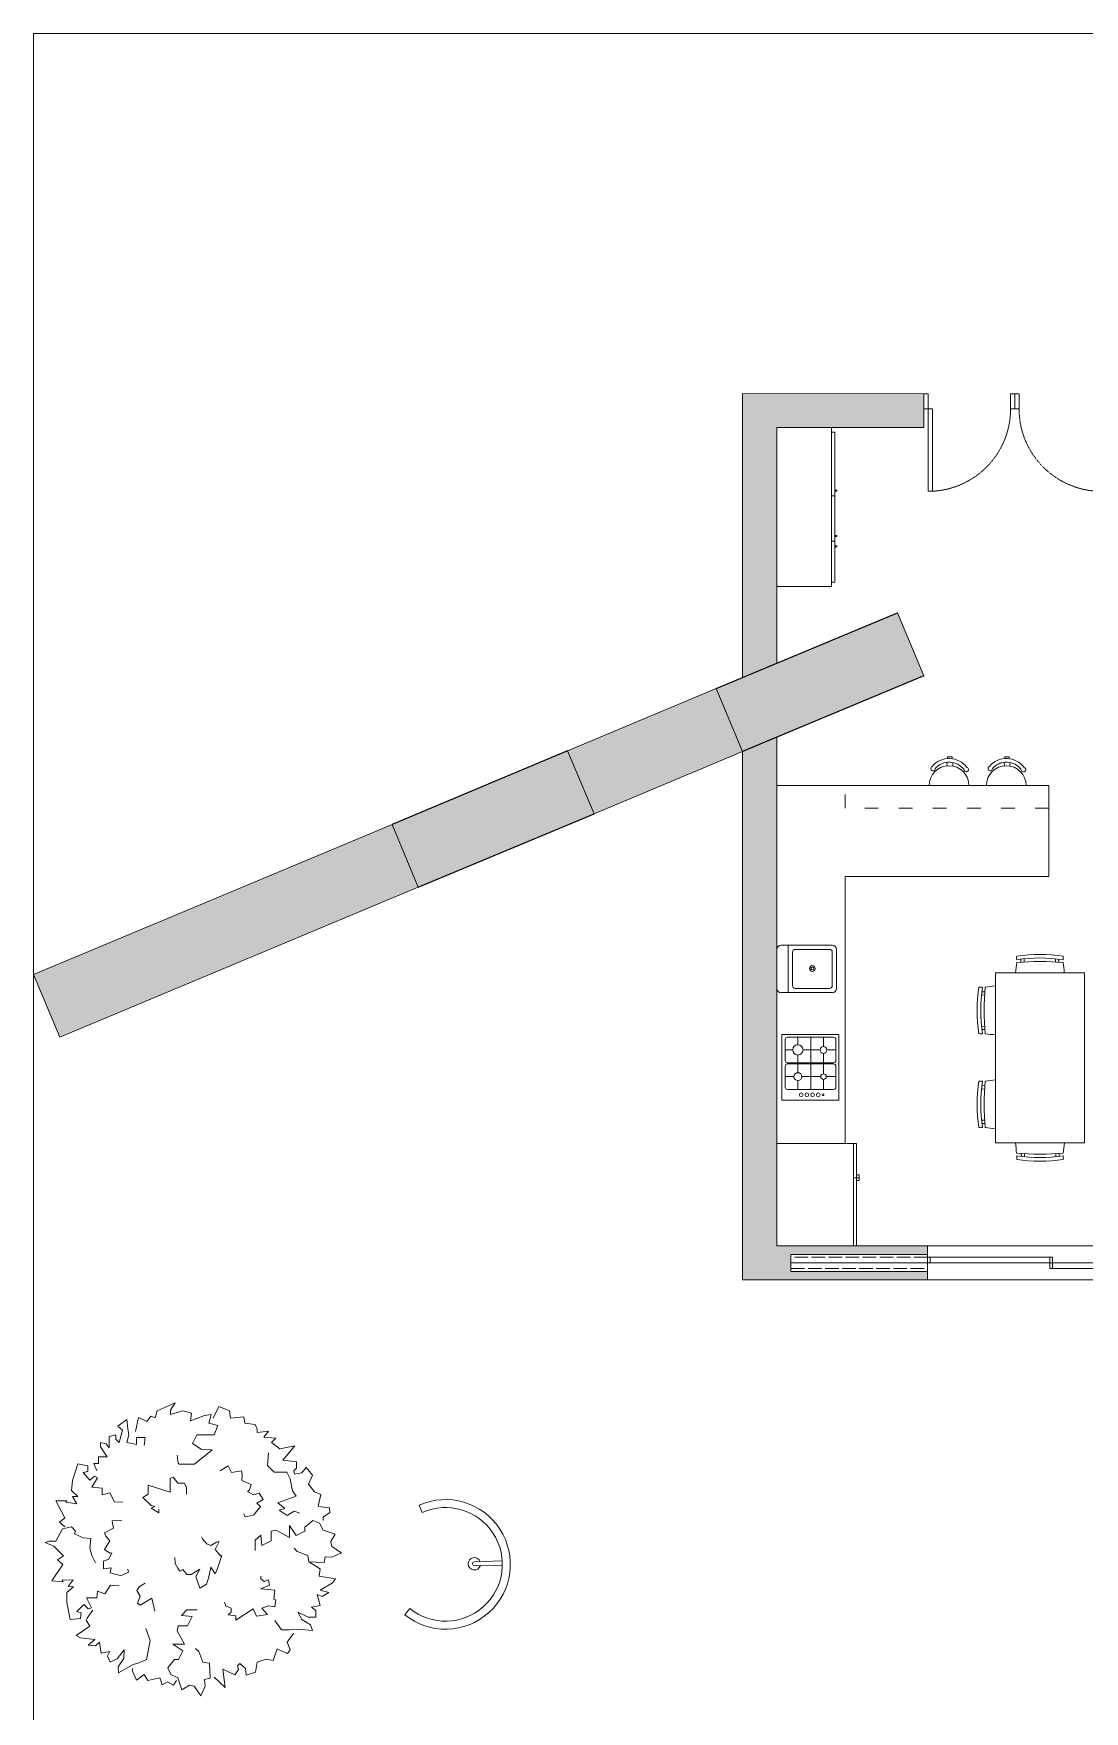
# Model space of a CAD drawing. Header units: millimetres. Extents: x 23218 to 31754, y 14902 to 21214.
# Drawn here: x 23333 to 24257, y 16463 to 17939 of the extents above; entities that cross this region are included whole.
import ezdxf

# ---------------------------------------------------------------- set-up
doc = ezdxf.new("R2010")
doc.units = ezdxf.units.MM
for name, pattern in [('ACAD_ISO02W100', [15, 12, -3]), ('ACAD_ISO03W100', [30, 12, -18]), ('TRATTEGGIATA2', [0.375, 0.25, -0.125])]:
    doc.linetypes.add(name, pattern=pattern)
doc.layers.get('0').update_dxf_attribs({"lineweight": 18})
for name, color, linetype, lineweight in [('A-DOOR-FULL', 4, 'Continuous', 18), ('A-FURN', 9, 'Continuous', 13), ('MURO', 1, 'Continuous', 25), ('PROIEZIONI_finissime_fine lines', 251, 'Continuous', 5), ('VEGETAZIONE', 94, 'Continuous', 5), ('VERDE_alberi', 104, 'Continuous', 5), ('vetro', 140, 'Continuous', 15), ('Wall', 7, 'Continuous', 20)]:
    doc.layers.add(name, color=color, linetype=linetype, lineweight=lineweight)
doc.layers.add('VERDE_giardino_garden', color=7, linetype='Continuous', lineweight=5, true_color=0x426227)

# ---------------------------------------------------------------- blocks, each defined once
blk = doc.blocks.new('REF36T')
for p, q in [((0, -26.999999), (36, -26.999999)), ((11, -27.999999), (11, -28.999999)), ((11, -28.999999), (13, -28.999999)), ((12, -26.999999), (12, -28.999999)), ((13, -28.999999), (13, -27.999999))]:
    blk.add_line(p, q)
blk.add_lwpolyline([(0, -27.999999), (0, 0), (36, 0), (36, -27.999999)], close=True)
blk = doc.blocks.new('A$C396F796F')
at = {"layer": 'VERDE_alberi'}
for points in [[(-1.246, 3.854), (-1.122, 3.81), (-1.066, 4.005), (-0.576, 4.226), (-0.702, 4.018), (-0.702, 3.901), (-0.365, 4.005), (-0.127, 3.94), (-0.155, 3.732), (0.238, 3.875), (0.42, 3.901), (0.35, 3.667), (0.602, 3.602), (0.504, 3.341), (0.027, 3.341), (-0.099, 3.107), (0.14, 2.951), (0.448, 2.925), (-0.043, 2.535), (-0.463, 2.535), (-0.491, 2.561), (-0.519, 2.782)], [(-2.728, 2.349), (-2.813, 2.557), (-2.686, 2.557), (-2.686, 2.739), (-2.448, 2.739), (-2.63, 3.012), (-2.63, 3.129), (-2.476, 3.09), (-2.392, 2.986), (-2.392, 3.299), (-2.21, 3.338), (-2.21, 3.22), (-2.111, 3.129), (-2.027, 3.468), (-2.153, 3.585), (-1.901, 3.767), (-1.873, 3.507), (-1.845, 3.338), (-1.901, 3.129), (-1.635, 3.077), (-1.635, 3.273), (-1.396, 3.273), (-1.424, 3.051)], [(-1.246, 3.854), (-1.35, 3.705), (-1.586, 3.82), (-1.668, 3.437)], [(0.476, 3.797), (0.63, 4.122), (0.925, 4.005), (0.953, 3.797), (1.318, 3.836), (1.346, 3.667), (1.626, 3.628), (1.682, 3.498), (1.682, 3.406), (1.991, 3.445), (1.864, 3.276), (2.201, 3.25), (2.075, 3.133), (2.31, 2.958)], [(1.996, 2.85), (1.968, 2.499), (2.15, 2.317), (2.496, 2.316), (2.594, 2.134), (2.66, 1.8), (2.758, 1.657), (2.25, 1.465), (2.445, 1.315), (2.291, 1.263), (2.511, 1.118), (2.706, 1.241), (2.855, 1.185)], [(2.31, 2.958), (2.718, 3.036), (2.394, 2.642), (2.764, 2.602), (2.764, 2.422), (2.694, 2.352), (2.714, 2.262), (2.913, 2.292), (3.033, 2.442), (3.203, 2.232), (3.093, 1.983), (3.261, 1.772), (3.44, 1.703), (3.363, 1.373), (3.443, 1.363), (3.673, 1.334), (3.683, 1.204), (3.503, 1.074), (3.502, 0.985)], [(-3.608, 0.808), (-3.762, 0.939), (-3.608, 1.056), (-3.86, 1.524), (-3.552, 1.524), (-3.58, 1.485), (-3.285, 1.446), (-3.398, 1.641), (-3.257, 1.641), (-3.426, 1.81), (-3.398, 2.084), (-3.257, 2.539), (-2.977, 2.487), (-2.977, 2.331), (-3.103, 2.305), (-2.921, 2.097), (-2.795, 2.201), (-2.71, 2.162), (-2.865, 1.901), (-2.584, 1.875), (-2.584, 1.693), (-2.374, 1.745), (-2.248, 1.498), (-2.017, 1.489)], [(0.661, 2.348), (0.888, 2.491), (0.917, 2.432), (0.981, 2.304), (1.254, 2.354), (1.275, 2.248), (1.264, 2.082), (1.52, 1.978), (1.466, 1.805), (1.415, 1.78), (1.586, 1.69), (1.735, 1.736), (1.853, 1.562), (1.671, 1.457), (1.779, 1.365), (1.593, 1.141), (1.543, 1.116), (1.357, 1.081), (1.316, 1.163)], [(-1.019, 1.294), (-1.019, 1.19), (-1.23, 1.32), (-1.132, 1.372), (-1.23, 1.398), (-1.468, 1.619), (-1.314, 1.71), (-1.314, 1.957), (-0.711, 1.762), (-0.711, 2.139), (-0.627, 2.178), (-0.501, 2.009), (-0.318, 2.009), (-0.262, 1.892), (-0.262, 1.71)], [(-2.04, 0.991), (-2.307, 0.973), (-2.296, 0.909), (-2.273, 0.768), (-2.523, 0.647), (-2.478, 0.549), (-2.371, 0.422), (-2.517, 0.186), (-2.371, 0.079), (-2.316, 0.088), (-2.401, -0.084), (-2.548, -0.136), (-2.542, -0.345), (-2.332, -0.324), (-2.366, -0.461), (-2.084, -0.533), (-2.029, -0.524), (-1.857, -0.442), (-1.872, -0.353)], [(1.633, 0.153), (1.633, 0.439), (1.787, 0.582), (1.815, 0.296), (2.068, 0.426), (2.068, 0.686), (2.208, 0.712), (2.572, 0.517), (2.572, 0.842), (2.755, 0.569), (2.993, 0.686), (2.993, 0.803), (3.218, 0.985), (3.4, 0.907), (3.498, 0.712), (3.835, 0.608), (3.708, 0.4), (3.736, 0.27), (4.003, 0.088), (3.736, -0.029), (3.554, -0.016), (3.526, -0.173), (3.105, -0.16), (3.077, 0.023), (2.783, 0.127), (2.699, 0.218)], [(-3.646, 0.014), (-3.916, 0.275), (-4.155, 0.379), (-4.043, 0.418), (-3.86, 0.418), (-3.678, 0.756), (-3.426, 0.808), (-3.313, 0.691), (-3.341, 0.613), (-3.103, 0.509), (-2.893, 0.483), (-2.921, 0.223), (-2.865, 0.015), (-2.767, -0.18)], [(-0.584, -0.039), (-0.577, -0.199), (-0.496, -0.331), (-0.445, -0.414), (-0.367, -0.366), (-0.25, -0.508), (-0.132, -0.501), (0.101, -0.358), (-0.006, -0.556), (0.104, -0.883), (0.292, -0.767), (0.344, -0.604), (0.404, -0.303), (0.532, -0.488), (0.592, -0.336), (0.71, 0.017), (0.688, 0.004), (0.53, 0.186), (0.641, 0.403), (0.56, 0.386), (0.405, 0.29), (0.298, 0.34), (0.18, 0.481), (0.151, 0.529)], [(-3.646, 0.014), (-3.812, -0.101), (-3.669, -0.232), (-3.965, -0.675), (-3.658, -0.704), (-3.682, -0.662), (-3.385, -0.652), (-3.515, -0.835), (-3.376, -0.848), (-3.559, -1.001), (-3.558, -1.276), (-3.461, -1.742), (-3.177, -1.717), (-3.162, -1.562), (-3.285, -1.524), (-3.084, -1.334), (-2.968, -1.449), (-2.881, -1.419), (-3.01, -1.145), (-2.728, -1.146), (-2.711, -0.964), (-2.506, -1.036), (-2.357, -0.802), (-2.118, -0.815)], [(3.105, -0.16), (3.365, -0.315), (3.421, -0.354), (3.393, -0.549), (3.842, -0.627), (3.758, -0.731), (3.421, -0.939), (3.659, -1.004), (3.477, -1.109), (3.337, -1.057), (3.421, -1.356), (3.183, -1.408), (3.295, -1.499), (3.295, -1.681), (3.084, -1.681), (2.804, -1.538), (2.916, -1.746), (3.155, -1.889), (3.211, -2.045), (2.776, -2.006), (2.566, -2.032), (2.355, -2.032), (2.168, -1.772)], [(-1.131, -1.513), (-1.214, -1.152), (-1.538, -1.346), (-1.615, -1.294), (-1.535, -1.099), (-1.629, -0.942), (-1.557, -0.834), (-1.401, -0.74)], [(0.773, -1.265), (0.814, -1.331), (0.814, -1.37), (0.968, -1.435), (0.968, -1.539), (0.884, -1.617), (1.094, -1.643), (1.094, -1.76), (1.571, -1.448), (1.669, -1.656), (1.964, -1.604), (1.81, -1.435), (1.992, -1.37), (2.174, -1.396), (2.202, -1.201), (2.146, -1.188), (2.174, -0.94), (1.782, -0.901), (2.02, -0.797), (1.992, -0.654), (1.88, -0.693), (1.782, -0.628), (1.782, -0.55)], [(-2.842, -1.484), (-2.993, -1.703), (-3.028, -1.762), (-2.921, -1.928), (-3.296, -2.186), (-3.176, -2.246), (-2.783, -2.295), (-2.973, -2.453), (-2.764, -2.472), (-2.658, -2.366), (-2.61, -2.673), (-2.372, -2.621), (-2.436, -2.75), (-2.36, -2.916), (-2.168, -2.828), (-1.973, -2.581), (-1.988, -2.817), (-2.145, -3.047), (-2.131, -3.212), (-1.752, -2.995), (-1.55, -2.931), (-1.359, -2.844), (-1.285, -2.466), (-1.258, -2.325), (-1.379, -1.994)], [(0.031, -1.476), (-0.255, -1.481), (-0.395, -1.637), (-0.109, -1.661), (-0.235, -1.915), (-0.495, -1.92), (-0.518, -2.06), (-0.317, -2.421), (-0.642, -2.427), (-0.366, -2.605), (-0.479, -2.845), (-0.596, -2.847), (-0.775, -3.074), (-0.694, -3.255), (-0.497, -3.35), (-0.387, -3.685), (-0.181, -3.555), (-0.051, -3.581), (0.136, -3.844), (0.249, -3.576), (0.233, -3.394), (0.388, -3.363), (0.368, -2.943), (0.186, -2.918), (0.077, -2.625), (-0.016, -2.543)], [(0.498, -3.332), (0.801, -3.616), (0.737, -3.109), (1.071, -3.272), (1.166, -3.12), (1.144, -3.024), (1.209, -2.958), (1.362, -3.09), (1.384, -3.28), (1.64, -3.193), (1.68, -2.923), (1.934, -2.834), (2.122, -2.871), (2.232, -2.551), (2.305, -2.585), (2.516, -2.682), (2.593, -2.577), (2.51, -2.372), (2.684, -2.133)], [(-1.752, -3.092), (-1.752, -3.164), (-1.641, -3.414), (-1.425, -3.255), (-1.322, -3.426), (-0.992, -3.346), (-0.936, -3.54), (-0.788, -3.46), (-0.617, -3.551), (-0.541, -3.424)]]:
    blk.add_lwpolyline(points, dxfattribs=at)

msp = doc.modelspace()

# ---------------------------------------------------------------- hatches: boundary and pattern name
at = {"layer": 'Wall', "true_color": 0x636466}
h = msp.add_hatch(color=251, dxfattribs=at)
h.dxf.hatch_style = 1
h.paths.add_polyline_path([(26447.7, 17149.1), (26357.7, 17111.5), (26380.9, 17056.1), (26470.8, 17093.8)])
h.paths.add_polyline_path([(26850.5, 17252.8), (26840.1, 17277.6), (26754.4, 17277.6), (26447.7, 17149.1), (26470.8, 17093.8)])
h.paths.add_polyline_path([(26827.3, 17308.1), (26754.4, 17277.6), (26840.1, 17277.6)])
h.paths.add_polyline_path([(26909.7, 17277.6), (26840.1, 17277.6), (26850.5, 17252.8)])
h.paths.add_polyline_path([(27263.8, 17425.8), (27240.6, 17481.2), (26827.3, 17308.1), (26840.1, 17277.6), (26909.7, 17277.6)])
h.paths.add_polyline_path([(27662, 17592.6), (27662, 17592.6), (27638.8, 17647.9), (27240.6, 17481.2), (27263.8, 17425.8)])
h.paths.add_polyline_path([(28226.1, 17828.8), (28203, 17884.1), (27733.6, 17687.6), (27733.6, 17622.6)])
h.paths.add_polyline_path([(27733.6, 17687.6), (27638.8, 17647.9), (27662, 17592.6), (27733.6, 17622.6)])
h.paths.add_polyline_path([(28334.5, 17939.2), (28203, 17884.1), (28226.1, 17828.8), (28357.7, 17883.9)])
h.paths.add_polyline_path([(25309.8, 17939.2), (25178.3, 17884.2), (25201.4, 17828.8), (25333, 17883.9)])
h.paths.add_polyline_path([(25178.3, 17884.2), (25083.3, 17844.4), (25106.5, 17789.1), (25201.4, 17828.8)])
h.paths.add_polyline_path([(25083.3, 17844.4), (24708.9, 17687.6), (24708.9, 17622.6), (25106.5, 17789.1)])
h.paths.add_polyline_path([(24708.9, 17622.6), (24708.9, 17687.6), (24458.7, 17582.9), (24481.9, 17527.5)])
h.paths.add_polyline_path([(24458.7, 17582.9), (24274.2, 17505.6), (24297.3, 17450.2), (24481.9, 17527.5)])
h.paths.add_polyline_path([(23648.2, 17243.4), (23333, 17111.5), (23356.1, 17056.1), (23671.3, 17188.1)])
h.paths.add_polyline_path([(23825.8, 17252.8), (23815.4, 17277.6), (23729.6, 17277.6), (23648.2, 17243.4), (23671.3, 17188.1)])
h.paths.add_polyline_path([(23802.6, 17308.1), (23729.6, 17277.6), (23815.4, 17277.6)])
h.paths.add_polyline_path([(23956.5, 17307.5), (23933.3, 17362.9), (23802.6, 17308.1), (23815.4, 17277.6), (23885, 17277.6)])
h.paths.add_polyline_path([(23885, 17277.6), (23815.4, 17277.6), (23825.8, 17252.8)])
h.paths.add_polyline_path([(24092.7, 17429.6), (23933.3, 17362.9), (23956.5, 17307.5), (24115.9, 17374.2)])
h = msp.add_hatch(color=251, dxfattribs=at)
h.dxf.hatch_style = 1
h.paths.add_polyline_path([(23986.5, 17592.6), (24115.9, 17592.6), (24115.9, 17622.2), (23956.5, 17622.6), (23956.5, 17372.6), (23986.5, 17385.1)])
h.paths.add_polyline_path([(24553.2, 17622.4), (24275.9, 17622.2), (24275.9, 17609), (24275.9, 17592.6), (24481.9, 17592.6)])
h.paths.add_polyline_path([(25106.5, 17622.6), (24708.9, 17622.6), (24637.3, 17592.6), (24694.3, 17592.6), (24694.3, 17592.6), (24697.3, 17592.6), (24754.3, 17592.6), (24754.3, 17592.6), (24757.3, 17592.6), (24784.3, 17592.6), (24784.3, 17592.6), (24787.3, 17592.6), (24934.3, 17592.6), (24934.3, 17592.6), (24937.3, 17592.6), (25076.5, 17592.6), (25076.5, 17502.6), (25076.5, 17490.1), (25086.5, 17490.1), (25086.5, 17575.1), (25096.5, 17575.1), (25096.5, 17490.1), (25106.5, 17490.1)])
h.paths.add_polyline_path([(24861.5, 17592.6), (24851.5, 17592.6), (24851.5, 17527.7), (24861.5, 17527.7)], flags=17)
h.paths.add_polyline_path([(25076.5, 17382.6), (24861.5, 17382.6), (24861.5, 17442.7), (24851.5, 17442.7), (24851.5, 17372.6), (25076.5, 17372.6)])
h.paths.add_polyline_path([(25106.5, 17410.1), (25076.5, 17410.1), (25076.5, 17227.6), (25084, 17227.6), (25084, 17347.6), (25099, 17347.6), (25099, 17227.6), (25106.5, 17227.6)])
h.paths.add_polyline_path([(25106.5, 17010.1), (25076.5, 17010.1), (25076.5, 16872.6), (25076.5, 16842.6), (25106.5, 16842.6)])
h.paths.add_polyline_path([(24786.5, 16967.6), (24756.5, 16967.6), (24756.5, 16962.6), (24756.5, 16842.6), (24786.5, 16842.6), (24786.5, 16872.6)])
h.paths.add_polyline_path([(24786.5, 17377.6), (24746.5, 17377.6), (24746.5, 17347.6), (24786.5, 17347.6)])
h.paths.add_polyline_path([(24396.5, 17377.6), (24356.5, 17377.6), (24356.5, 17347.6), (24368.4, 17347.6), (24396.5, 17347.6)])
h.paths.add_polyline_path([(24386.5, 16967.6), (24356.5, 16967.6), (24356.5, 16872.6), (24336.5, 16872.6), (24336.5, 16842.6), (24386.5, 16842.6)])
h.paths.add_polyline_path([(23986.5, 16962.6), (23986.5, 17320.1), (23956.5, 17307.5), (23956.5, 16842.6), (24119, 16842.6), (24119, 16850.1), (23999, 16850.1), (23999, 16865.1), (24119, 16865.1), (24119, 16872.6), (23986.5, 16872.6)])

# ---------------------------------------------------------------- linework, layer by layer
for p, q in [((23333, 17939.2), (25333, 17939.2)), ((23333, 15939.2), (23333, 17939.2))]:
    msp.add_line(p, q)
at = {"layer": 'A-DOOR-FULL'}
for p, q in [((24192.1, 17609), (24192.1, 17622.2)), ((24192.1, 17622.2), (24195.9, 17622.2)), ((24195.9, 17622.2), (24195.9, 17609)), ((24199.6, 17622.2), (24195.9, 17622.2)), ((24195.9, 17622.2), (24195.9, 17609)), ((24199.6, 17609), (24199.6, 17622.2)), ((24119.6, 17609), (24123.4, 17609)), ((24119.6, 17609), (24119.6, 17536.5)), ((24123.4, 17609), (24123.4, 17536.5)), ((24195.9, 17609), (24192.1, 17609)), ((24195.9, 17609), (24199.6, 17609)), ((24119.6, 17536.5), (24123.4, 17536.5))]:
    msp.add_line(p, q, dxfattribs=at)
msp.add_lwpolyline([(24115.9, 17622.2), (24115.9, 17609), (24119.6, 17609), (24119.6, 17622.2)], close=True, dxfattribs=at)
at = {"layer": 'A-DOOR-FULL', "linetype": 'TRATTEGGIATA2', "ltscale": 0.25}
for centre, start, end in [((24119.6, 17609), 272.9777, 0), ((24272.1, 17609), 180, 267.0223)]:
    msp.add_arc(centre, 72.5, start, end, dxfattribs=at)
at = {"layer": 'A-FURN'}
for p, q in [((24034.5, 17592.6), (23986.5, 17592.6)), ((24034.5, 17592.6), (23986.5, 17592.6)), ((23986.5, 17592.6), (24034.5, 17592.6)), ((24034.5, 17592.6), (24034.5, 17452.6)), ((24034.5, 17592.6), (24034.5, 17588.6)), ((24034.5, 17588.6), (24037.5, 17588.6)), ((24037.5, 17588.6), (24037.5, 17456.6)), ((24037.5, 17532.6), (24034.5, 17532.6)), ((24039.2, 17537.6), (24037.5, 17537.6)), ((24037.5, 17536.6), (24039.2, 17536.6)), ((24039.2, 17536.6), (24039.2, 17537.6)), ((24039.2, 17497.6), (24037.5, 17497.6)), ((24037.5, 17496.6), (24039.2, 17496.6)), ((24039.2, 17496.6), (24039.2, 17497.6)), ((24037.5, 17492.6), (24034.5, 17492.6)), ((24039.2, 17488.6), (24037.5, 17488.6)), ((24037.5, 17487.6), (24039.2, 17487.6)), ((24039.2, 17487.6), (24039.2, 17488.6)), ((24034.5, 17452.6), (23986.5, 17452.6)), ((24034.5, 17452.6), (24034.5, 17456.6)), ((24034.5, 17456.6), (24037.5, 17456.6)), ((24136.7, 17301.3), (24136.7, 17302.9)), ((24140.7, 17302.9), (24136.7, 17302.9)), ((24140.7, 17301.2), (24140.7, 17302.9)), ((24187, 17301.3), (24187, 17302.9)), ((24191, 17302.9), (24187, 17302.9)), ((24191, 17301.2), (24191, 17302.9)), ((24136.1, 17298), (24136.4, 17295)), ((24141.5, 17297.8), (24141, 17294.8)), ((24186.4, 17298), (24186.7, 17295)), ((24191.8, 17297.8), (24191.3, 17294.8)), ((23986.5, 16962.6), (23986.5, 17277.6)), ((24225.8, 17277.6), (23986.5, 17277.6)), ((24225.8, 17197.6), (24225.8, 17277.6)), ((24225.8, 17277.6), (24225.8, 17257.6)), ((24046.5, 17197.6), (24046.5, 16962.6)), ((24046.5, 17197.6), (24225.8, 17197.6)), ((23996.5, 17137.3), (23996.5, 17095.4)), ((24002.8, 17133.5), (24032.8, 17133.5)), ((24201.1, 17124.9), (24201.1, 17122.3)), ((24204, 17125.2), (24203.9, 17122.4)), ((24231.6, 17122.4), (24231.5, 17125.2)), ((24234.4, 17122.3), (24234.3, 17124.9)), ((24169.5, 17096.2), (24166.9, 17096.1)), ((24169.3, 17093.4), (24166.5, 17093.3)), ((24166.5, 17065.8), (24169.3, 17065.7)), ((23991, 17000.7), (23991, 17058.7)), ((23991, 17058.7), (24031.5, 17058.7)), ((23993.9, 17035.7), (23993.9, 17054.2)), ((24031.5, 17056.2), (23995.5, 17056.2)), ((24005.1, 17049.5), (24005.1, 17056.2)), ((24016.4, 17056.2), (24016.4, 17033.7)), ((24027.6, 17048), (24027.6, 17056.2)), ((24041, 17058.7), (24031.5, 17058.7)), ((24036.5, 17056.2), (24031.5, 17056.2)), ((24038.5, 17035.7), (24038.5, 17054.2)), ((24041, 17058.7), (24041, 17000.7)), ((24166.9, 17062.9), (24169.5, 17062.9)), ((24000.6, 17045), (23993.9, 17045)), ((24005.1, 17033.7), (24005.1, 17040.5)), ((24016.4, 17045), (24009.6, 17045)), ((24016.4, 17045), (24024.6, 17045)), ((24027.6, 17033.7), (24027.6, 17042)), ((24031.5, 17045), (24030.2, 17045)), ((24038.5, 17045), (24031.5, 17045)), ((23993.9, 17012.2), (23993.9, 17030.7)), ((24001.6, 17021.5), (23993.9, 17021.5)), ((24031.5, 17033.7), (23995.5, 17033.7)), ((24031.5, 17032.7), (23995.5, 17032.7)), ((24005.1, 17025), (24005.1, 17032.7)), ((24016.4, 17021.5), (24008.6, 17021.5)), ((24016.4, 17032.7), (24016.4, 17010.2)), ((24016.4, 17021.5), (24025.1, 17021.5)), ((24027.6, 17024), (24027.6, 17032.7)), ((24031.5, 17021.5), (24029.7, 17021.5)), ((24036.5, 17033.7), (24031.5, 17033.7)), ((24036.5, 17032.7), (24031.5, 17032.7)), ((24038.5, 17021.5), (24031.5, 17021.5)), ((24038.5, 17012.2), (24038.5, 17030.7)), ((24031.5, 17010.2), (23995.9, 17010.2)), ((24005.1, 17010.2), (24005.1, 17018)), ((24027.6, 17010.2), (24027.6, 17019)), ((24036.5, 17010.2), (24031.5, 17010.2)), ((24169.3, 17010.7), (24166.5, 17010.6)), ((24169.5, 17013.6), (24166.9, 17013.5)), ((24031.5, 17000.7), (23991, 17000.7)), ((24041, 17000.7), (24031.5, 17000.7)), ((24166.5, 16983.2), (24169.3, 16983.1)), ((24166.9, 16980.3), (24169.5, 16980.2)), ((24201.5, 16953.9), (24201.6, 16951.3)), ((24204.3, 16953.8), (24204.4, 16951)), ((24231.9, 16951), (24232, 16953.7)), ((24234.8, 16951.3), (24234.8, 16953.9)), ((23745.1, 16595.6), (23720.4, 16594.6)), ((23745.2, 16591.4), (23720.5, 16591.2))]:
    msp.add_line(p, q, dxfattribs=at)
at = {"layer": 'A-FURN', "linetype": 'ACAD_ISO03W100'}
for p, q in [((24046.5, 17257.6), (24046.5, 17277.6)), ((24225.8, 17257.6), (24046.5, 17257.6))]:
    msp.add_line(p, q, dxfattribs=at)
at = {"layer": 'A-FURN'}
for points in [[(23986.5, 17133.5), (23986.5, 17099.1)], [(24035.3, 17137.3), (23990.3, 17137.3)], [(24000.3, 17131), (24000.3, 17101.6)], [(24035.3, 17101.6), (24035.3, 17131)], [(24039, 17099.1), (24039, 17133.5)], [(23990.3, 17095.4), (24035.3, 17095.4)], [(24002.8, 17099.1), (24032.8, 17099.1)]]:
    msp.add_lwpolyline(points, dxfattribs=at)
for points in [[(24197.5, 17127.5, -0.076111), (24238.4, 17127.5, -3.508425)], [(24197.5, 17124.4, -0.076135), (24238.4, 17124.3, -3.508425)], [(24197.5, 17122, -0.040002), (24238.4, 17122, -3.508425)], [(24164.2, 17059.3, -0.076111), (24164.3, 17100.3, -3.508425)], [(24167.4, 17059.3, -0.076135), (24167.4, 17100.3, -3.508425)], [(24169.7, 17059.3, -0.040002), (24169.8, 17100.3, -3.508425)], [(24164.2, 16976.7, -0.076111), (24164.3, 17017.6, -3.508425)], [(24167.4, 16976.7, -0.076135), (24167.4, 17017.6, -3.508425)], [(24169.7, 16976.6, -0.040002), (24169.8, 17017.6, -3.508425)], [(24238.4, 16954.2, -0.040002), (24197.4, 16954.2, -3.508425)], [(24238.4, 16951.8, -0.076135), (24197.5, 16951.9, -3.508425)], [(24238.4, 16948.7, -0.076111), (24197.5, 16948.7, -3.508425)]]:
    msp.add_lwpolyline(points, format="xyb", dxfattribs=at)
msp.add_lwpolyline([(24257, 17112.9), (24178.9, 17112.9), (24178.9, 16963.3), (24257, 16963.3)], close=True, dxfattribs=at)
for centre, radius in [((24017.8, 17116.6), 2.5), ((24017.8, 17116.6), 1.25), ((24005.1, 17045), 4.5), ((24027.6, 17045), 3), ((24005.1, 17021.5), 3.5), ((24027.6, 17021.5), 2.5), ((24008, 17005.6), 1.6), ((24013, 17005.6), 1.6), ((24018, 17005.6), 1.6), ((24023, 17005.6), 1.6), ((24027.2, 17005.6), 0.8)]:
    msp.add_circle(centre, radius, dxfattribs=at)
for centre, radius, start, end in [((24138, 17277.6), 17.5, 0.014, 179.986), ((24123.9, 17292.5), 1.95, 110.7405, 0.7528), ((24138.1, 17281.9), 19.5, 36.5122, 140.0778), ((24138.1, 17281.9), 16.3, 36.5122, 138.9658), ((24153.2, 17291.6), 1.95, 181.0303, 71.9941), ((24188.3, 17277.6), 17.5, 0.014, 179.986), ((24174.2, 17292.5), 1.95, 110.7405, 0.7528), ((24188.4, 17281.9), 19.5, 36.5122, 140.0778), ((24188.4, 17281.9), 16.3, 36.5122, 138.9658), ((24203.5, 17291.6), 1.95, 181.0303, 71.9941), ((23990.3, 17133.5), 3.75, 90, 180), ((24002.8, 17131), 2.5, 90, 180), ((24032.8, 17131), 2.5, 0, 90), ((24035.3, 17133.5), 3.75, 0, 90), ((24208.2, 17125.9), 10.8, 171.5154, 188.2468), ((24227.6, 17125.9), 10.8, 351.5154, 8.2468), ((24340.8, 17101.3), 144.8, 171.7935, 175.4272), ((24095.1, 17101.6), 144.7, 4.4723, 8.0879), ((23990.3, 17099.1), 3.75, 180, 270), ((24002.8, 17101.6), 2.5, 180, 270), ((24032.8, 17101.6), 2.5, 270, 0), ((24035.3, 17099.1), 3.75, 270, 0), ((24165.8, 17089.4), 10.8, 81.5154, 98.2468), ((24190.1, 16957), 144.7, 94.4723, 98.0879), ((23996.1, 17054), 2.2, 94.974, 175.026), ((24036.3, 17054), 2.2, 4.974, 85.026), ((24165.8, 17070), 10.8, 261.5154, 278.2468), ((24190.4, 17202.6), 144.8, 261.7935, 265.4272), ((23996.1, 17035.9), 2.2, 184.974, 265.026), ((24036.3, 17035.9), 2.2, 274.974, 355.026), ((23996.1, 17030.5), 2.2, 94.974, 175.026), ((24036.3, 17030.5), 2.2, 4.974, 85.026), ((23996.1, 17012.4), 2.2, 184.974, 265.026), ((24036.3, 17012.4), 2.2, 274.974, 355.026), ((24165.8, 17006.7), 10.8, 81.5154, 98.2468), ((24190.1, 16874.3), 144.7, 94.4723, 98.0879), ((24165.8, 16987.4), 10.8, 261.5154, 278.2468), ((24190.4, 17120), 144.8, 261.7935, 265.4272), ((24340.7, 16974.6), 144.7, 184.4723, 188.0879), ((24095.1, 16974.8), 144.8, 351.7935, 355.4272), ((24208.3, 16950.3), 10.8, 171.5154, 188.2468), ((24227.7, 16950.3), 10.8, 351.5154, 8.2468), ((23720.6, 16592.9), 5.48, 19.9829, 342.5641), ((23720.6, 16592.9), 1.67, 94.1189, 268.428)]:
    msp.add_arc(centre, radius, start, end, dxfattribs=at)
at = {"layer": 'MURO'}
for p, q in [((23933.3, 17362.9), (24092.7, 17429.6)), ((24115.9, 17374.2), (23956.5, 17307.5)), ((23802.6, 17308.1), (23648.2, 17243.4)), ((23671.3, 17188.1), (23825.8, 17252.8))]:
    msp.add_line(p, q, dxfattribs=at)
at = {"layer": 'PROIEZIONI_finissime_fine lines'}
for p, q in [((24119, 16872.6), (24336.5, 16872.6)), ((24119, 16865.1), (24119, 16850.1)), ((24119, 16842.6), (24336.5, 16842.6))]:
    msp.add_line(p, q, dxfattribs=at)
at = {"layer": 'VERDE_giardino_garden'}
for p, q in [((23674.8, 16638), (23672, 16644.4)), ((23663.7, 16553.5), (23659.3, 16548))]:
    msp.add_line(p, q, dxfattribs=at)
for radius in [57, 50]:
    msp.add_arc((23695.2, 16592.4), radius, 231.0093, 114.0253, dxfattribs=at)
at = {"layer": 'vetro'}
for p, q in [((23802.6, 17308.1), (23933.3, 17362.9)), ((23956.5, 17307.5), (23825.8, 17252.8)), ((23648.2, 17243.4), (23333, 17111.5)), ((23671.3, 17188.1), (23356.1, 17056.1)), ((23333, 17111.5), (23356.1, 17056.1)), ((24119, 16862.6), (24229, 16862.6)), ((24119, 16862.6), (24119, 16857.6)), ((24121.5, 16862.6), (24121.5, 16857.6)), ((24226.5, 16862.6), (24226.5, 16852.6)), ((24229, 16862.6), (24229, 16852.6)), ((24119, 16857.6), (24239, 16857.6)), ((24226.5, 16852.6), (24336.5, 16852.6)), ((24229, 16857.6), (24336.5, 16857.6))]:
    msp.add_line(p, q, dxfattribs=at)
at = {"layer": 'vetro', "linetype": 'ACAD_ISO02W100'}
for p, q in [((24119, 16862.6), (23999, 16862.6)), ((23999, 16862.6), (23999, 16857.6)), ((24119, 16857.6), (24119, 16862.6)), ((23999, 16857.6), (24119, 16857.6)), ((24119, 16857.6), (23999, 16857.6)), ((23999, 16857.6), (23999, 16852.6)), ((23999, 16852.6), (24119, 16852.6)), ((24119, 16852.6), (24119, 16857.6))]:
    msp.add_line(p, q, dxfattribs=at)
at = {"layer": 'Wall'}
for p, q in [((23956.5, 17622.6), (24115.9, 17622.2)), ((23956.5, 17622.6), (23956.5, 17372.6)), ((24115.9, 17592.6), (24115.9, 17622.2)), ((23986.5, 17592.6), (24115.9, 17592.6)), ((23986.5, 17592.6), (23986.5, 17385.1)), ((23986.5, 17592.6), (24115.9, 17592.6)), ((23986.5, 17320.1), (23986.5, 16872.6)), ((23956.5, 17307.5), (23956.5, 16842.6)), ((23986.5, 16872.6), (24119, 16872.6)), ((24119, 16865.1), (23999, 16865.1)), ((23999, 16865.1), (23999, 16850.1)), ((24119, 16865.1), (24119, 16872.6)), ((23999, 16850.1), (24119, 16850.1)), ((24119, 16842.6), (24119, 16850.1)), ((23956.5, 16842.6), (24119, 16842.6))]:
    msp.add_line(p, q, dxfattribs=at)
at = {"layer": 'Wall', "color": 1}
for p, q in [((24092.7, 17429.6), (24115.9, 17374.2)), ((23933.3, 17362.9), (23956.5, 17307.5)), ((23802.6, 17308.1), (23825.8, 17252.8)), ((23648.2, 17243.4), (23671.3, 17188.1))]:
    msp.add_line(p, q, dxfattribs=at)

# ---------------------------------------------------------------- block references
at = {"layer": 'A-FURN', "xscale": -2.499999999999905, "yscale": 2.499999999999905, "zscale": 2.499999999999905, "rotation": 89.99999999999967}
msp.add_blockref('REF36T', (23986.5, 16962.6), dxfattribs=at)
at = {"layer": 'VEGETAZIONE', "xscale": 31.94508535826592, "yscale": 31.94508535826592, "zscale": 31.94508535826592}
msp.add_blockref('A$C396F796F', (23475.8, 16599.6), dxfattribs=at)

doc.saveas('drawing.dxf')
